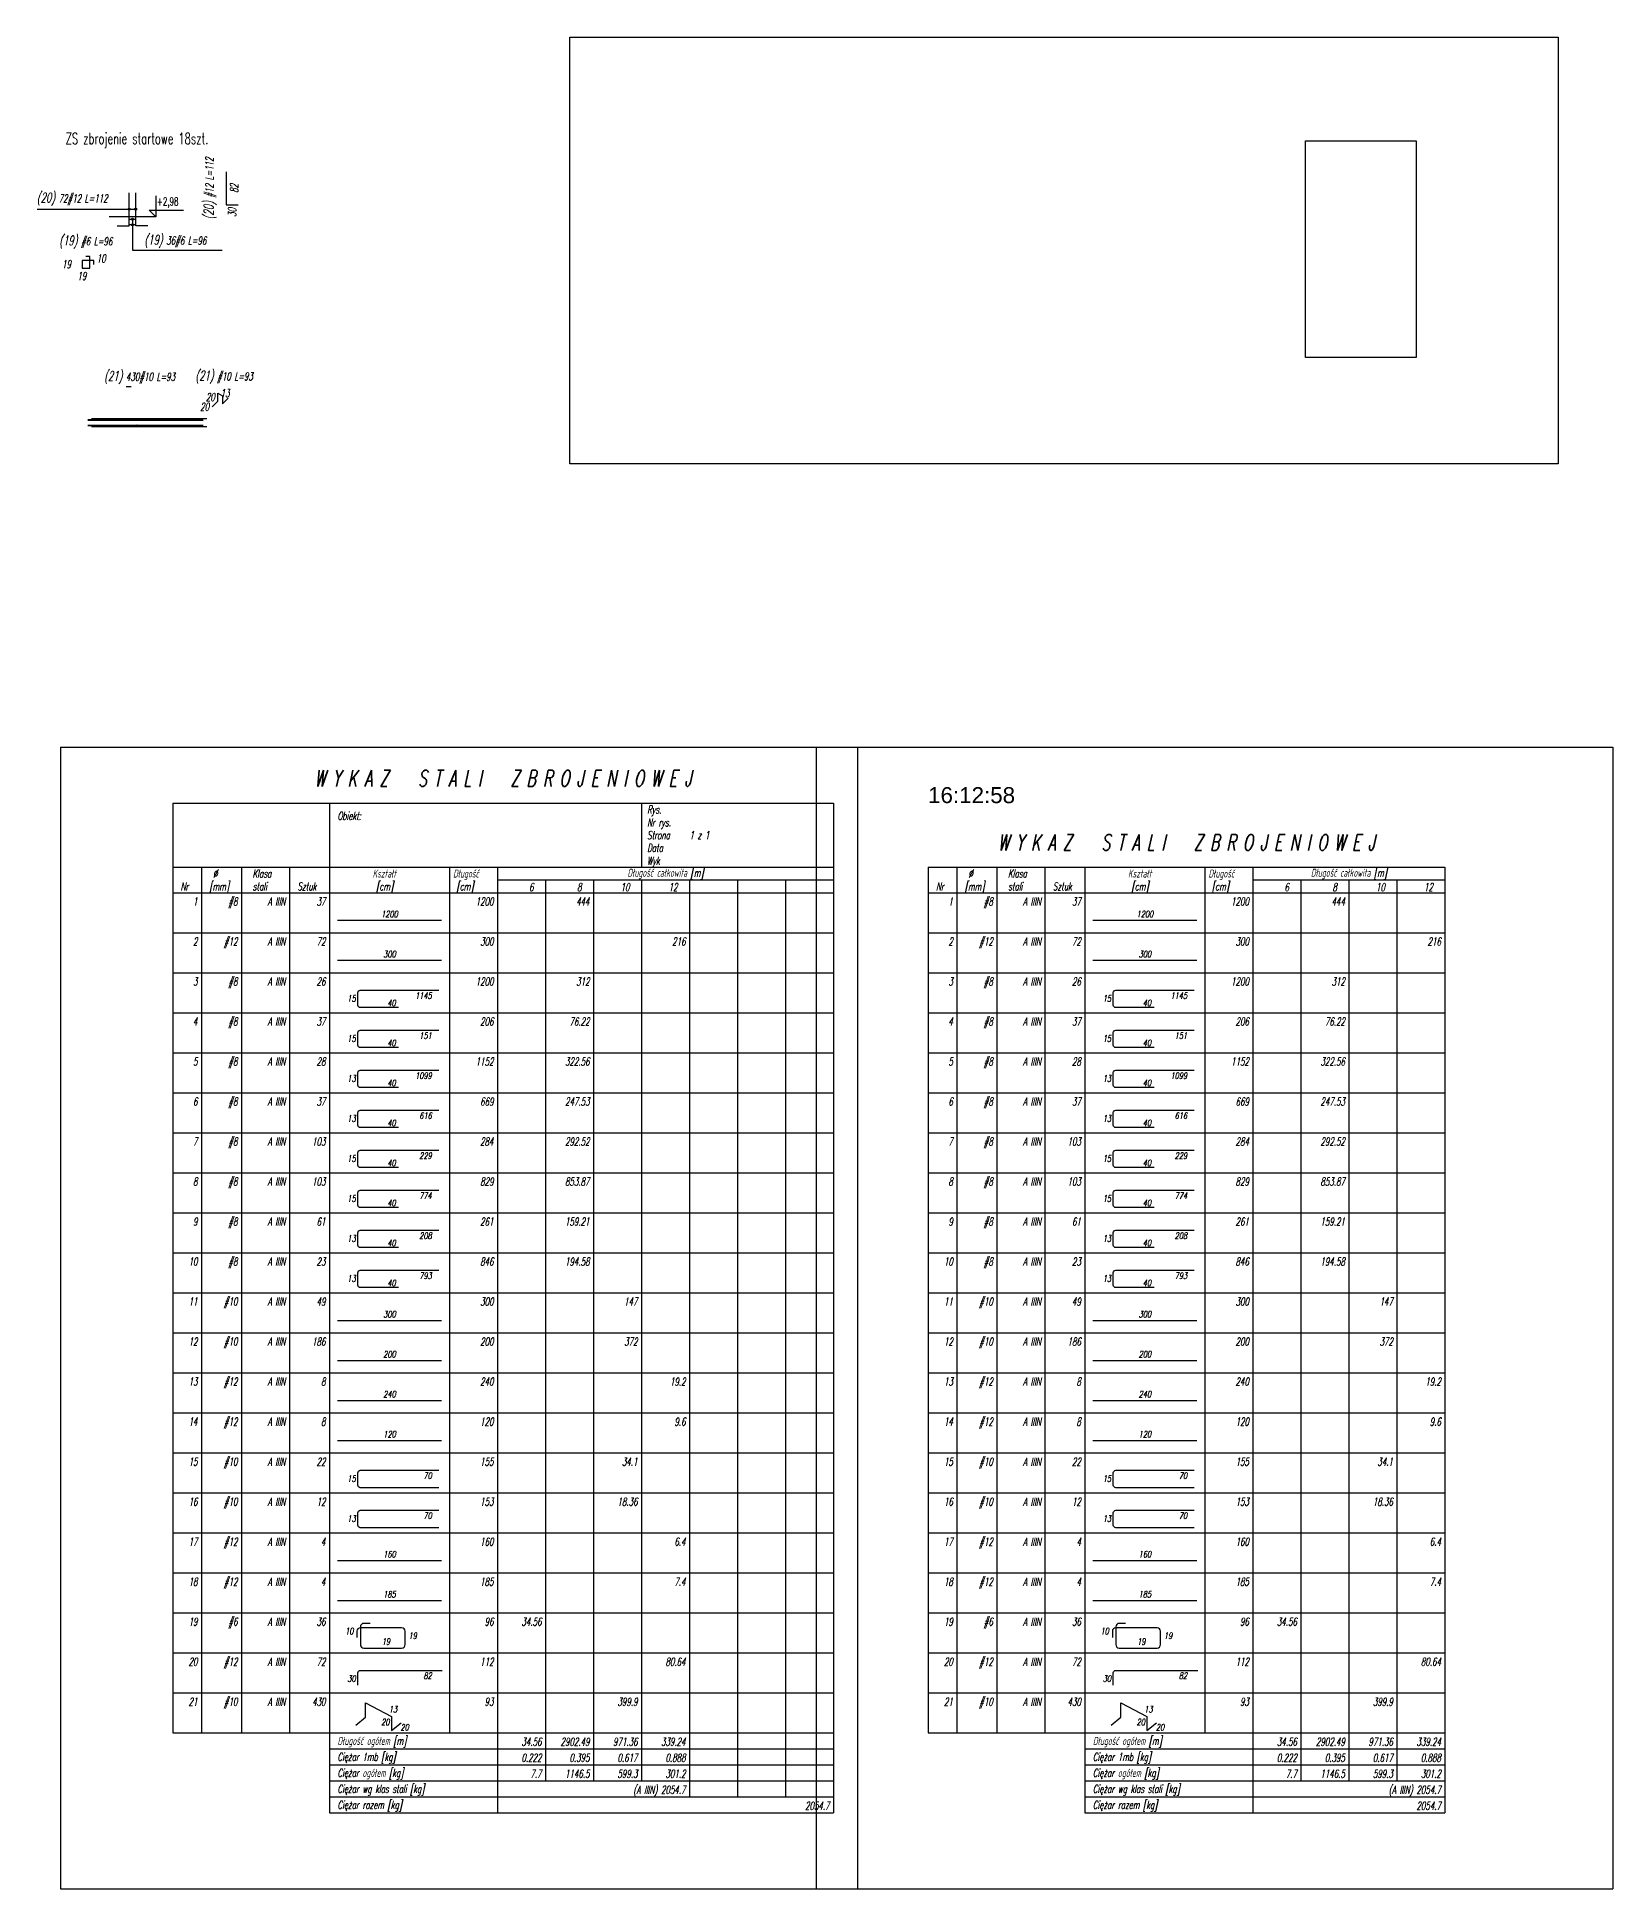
# Model space of a CAD drawing. Header units: millimetres. Extents: x 20746 to 38333, y -66592 to -55539.
# Drawn here: x 34393 to 38333, y -65175 to -60546 of the extents above; entities that cross this region are included whole.
import ezdxf
from ezdxf.enums import TextEntityAlignment as Align

# ---------------------------------------------------------------- set-up
doc = ezdxf.new("R2010")
doc.units = ezdxf.units.MM
doc.header["$LTSCALE"] = 5
doc.layers.add('__NIEDRUK__', color=54, linetype='Continuous', plot=False)
for name, color, linetype in [('K-HATCH', 8, 'Continuous'), ('K-LINIA', 254, 'Continuous'), ('K-PODKŁAD', 255, 'Continuous'), ('K-TEXT 2.8mm', 101, 'Continuous'), ('K-TEXT 2mm', 254, 'Continuous'), ('K-ZBROJ_12', 161, 'Continuous'), ('ZBROJA_NIEZLICZAC', 255, 'Continuous'), ('ZBROJA_PRET', 161, 'Continuous'), ('ZBROJA_RZUTPR', 141, 'Continuous'), ('ZBROJA_RZUTPR1', 255, 'Continuous'), ('ZBROJA_ZESTAWIENIE', 62, 'Continuous'), ('ZBROJA_ZESTAWIENIE1', 252, 'Continuous'), ('ZBROJA_ZESTAWIENIE2', 30, 'Continuous'), ('ZBROJA_ZESTAWIENIE3', 141, 'Continuous'), ('ZBROJA_ZESTAWIENIE4', 210, 'Continuous'), ('ZBROJA_ZLICZAC', 125, 'Continuous')]:
    doc.layers.add(name, color=color, linetype=linetype)
doc.styles.get("Standard").update_dxf_attribs({"font": 'arial.ttf'})
doc.styles.add('STYL_ZBROJA', font='romanszb.shx', dxfattribs={"width": 0.65, "oblique": 12})
doc.styles.add('text 2.8mm', font='romans.shx', dxfattribs={"width": 0.65})
doc.styles.add('text 2mm', font='romans.shx', dxfattribs={"width": 0.65})
picture_1 = doc.add_image_def('image4.png', size_in_pixel=(1221, 527))

# ---------------------------------------------------------------- blocks, each defined once
blk = doc.blocks.new('_zestawienie')
at = {"layer": 'ZBROJA_ZESTAWIENIE'}
for p, q in [((0, 0), (1652, 0)), ((392, 0), (392, -160)), ((1172, 0), (1172, -160)), ((1652, 0), (1652, -160)), ((0, -160), (1652, -160)), ((0, -160), (0, -192)), ((72, -160), (72, -192)), ((172, -160), (172, -192)), ((292, -160), (292, -192)), ((392, -160), (392, -192)), ((692, -160), (692, -192)), ((812, -160), (812, -192)), ((1652, -160), (1652, -224)), ((0, -192), (0, -224)), ((0, -224), (1652, -224)), ((0, -224), (0, -324)), ((72, -192), (72, -224)), ((72, -224), (72, -324)), ((172, -192), (172, -224)), ((172, -224), (172, -324)), ((292, -192), (292, -224)), ((292, -224), (292, -324)), ((392, -192), (392, -224)), ((392, -224), (392, -324)), ((692, -192), (692, -224)), ((692, -224), (692, -324)), ((812, -192), (812, -224)), ((812, -224), (812, -324)), ((932, -192), (932, -224)), ((932, -224), (932, -324)), ((1052, -192), (1052, -224)), ((1052, -224), (1052, -324)), ((1172, -192), (1172, -224)), ((1172, -224), (1172, -324)), ((1292, -192), (1292, -224)), ((1292, -224), (1292, -324)), ((1412, -192), (1412, -224)), ((1412, -224), (1412, -324)), ((1532, -192), (1532, -224)), ((1532, -224), (1532, -324)), ((1652, -192), (1652, -224)), ((1652, -224), (1652, -324)), ((0, -324), (0, -424)), ((72, -324), (72, -424)), ((172, -324), (172, -424)), ((292, -324), (292, -424)), ((392, -324), (392, -424)), ((692, -324), (692, -424)), ((812, -324), (812, -424)), ((932, -324), (932, -424)), ((1052, -324), (1052, -424)), ((1172, -324), (1172, -424)), ((1292, -324), (1292, -424)), ((1412, -324), (1412, -424)), ((1532, -324), (1532, -424)), ((1652, -324), (1652, -424)), ((0, -424), (0, -524)), ((72, -424), (72, -524)), ((172, -424), (172, -524)), ((292, -424), (292, -524)), ((392, -424), (392, -524)), ((692, -424), (692, -524)), ((812, -424), (812, -524)), ((932, -424), (932, -524)), ((1052, -424), (1052, -524)), ((1172, -424), (1172, -524)), ((1292, -424), (1292, -524)), ((1412, -424), (1412, -524)), ((1532, -424), (1532, -524)), ((1652, -424), (1652, -524)), ((0, -524), (0, -624)), ((72, -524), (72, -624)), ((172, -524), (172, -624)), ((292, -524), (292, -624)), ((392, -524), (392, -624)), ((692, -524), (692, -624)), ((812, -524), (812, -624)), ((932, -524), (932, -624)), ((1052, -524), (1052, -624)), ((1172, -524), (1172, -624)), ((1292, -524), (1292, -624)), ((1412, -524), (1412, -624)), ((1532, -524), (1532, -624)), ((1652, -524), (1652, -624)), ((0, -624), (0, -724)), ((72, -624), (72, -724)), ((172, -624), (172, -724)), ((292, -624), (292, -724)), ((392, -624), (392, -724)), ((692, -624), (692, -724)), ((812, -624), (812, -724)), ((932, -624), (932, -724)), ((1052, -624), (1052, -724)), ((1172, -624), (1172, -724)), ((1292, -624), (1292, -724)), ((1412, -624), (1412, -724)), ((1532, -624), (1532, -724)), ((1652, -624), (1652, -724)), ((0, -724), (0, -824)), ((72, -724), (72, -824)), ((172, -724), (172, -824)), ((292, -724), (292, -824)), ((392, -724), (392, -824)), ((692, -724), (692, -824)), ((812, -724), (812, -824)), ((932, -724), (932, -824)), ((1052, -724), (1052, -824)), ((1172, -724), (1172, -824)), ((1292, -724), (1292, -824)), ((1412, -724), (1412, -824)), ((1532, -724), (1532, -824)), ((1652, -724), (1652, -824)), ((0, -824), (0, -924)), ((72, -824), (72, -924)), ((172, -824), (172, -924)), ((292, -824), (292, -924)), ((392, -824), (392, -924)), ((692, -824), (692, -924)), ((812, -824), (812, -924)), ((932, -824), (932, -924)), ((1052, -824), (1052, -924)), ((1172, -824), (1172, -924)), ((1292, -824), (1292, -924)), ((1412, -824), (1412, -924)), ((1532, -824), (1532, -924)), ((1652, -824), (1652, -924)), ((0, -924), (0, -1024)), ((72, -924), (72, -1024)), ((172, -924), (172, -1024)), ((292, -924), (292, -1024)), ((392, -924), (392, -1024)), ((692, -924), (692, -1024)), ((812, -924), (812, -1024)), ((932, -924), (932, -1024)), ((1052, -924), (1052, -1024)), ((1172, -924), (1172, -1024)), ((1292, -924), (1292, -1024)), ((1412, -924), (1412, -1024)), ((1532, -924), (1532, -1024)), ((1652, -924), (1652, -1024)), ((0, -1024), (0, -1124)), ((72, -1024), (72, -1124)), ((172, -1024), (172, -1124)), ((292, -1024), (292, -1124)), ((392, -1024), (392, -1124)), ((692, -1024), (692, -1124)), ((812, -1024), (812, -1124)), ((932, -1024), (932, -1124)), ((1052, -1024), (1052, -1124)), ((1172, -1024), (1172, -1124)), ((1292, -1024), (1292, -1124)), ((1412, -1024), (1412, -1124)), ((1532, -1024), (1532, -1124)), ((1652, -1024), (1652, -1124)), ((0, -1124), (0, -1224)), ((72, -1124), (72, -1224)), ((172, -1124), (172, -1224)), ((292, -1124), (292, -1224)), ((392, -1124), (392, -1224)), ((692, -1124), (692, -1224)), ((812, -1124), (812, -1224)), ((932, -1124), (932, -1224)), ((1052, -1124), (1052, -1224)), ((1172, -1124), (1172, -1224)), ((1292, -1124), (1292, -1224)), ((1412, -1124), (1412, -1224)), ((1532, -1124), (1532, -1224)), ((1652, -1124), (1652, -1224)), ((0, -1224), (0, -1324)), ((72, -1224), (72, -1324)), ((172, -1224), (172, -1324)), ((292, -1224), (292, -1324)), ((392, -1224), (392, -1324)), ((692, -1224), (692, -1324)), ((812, -1224), (812, -1324)), ((932, -1224), (932, -1324)), ((1052, -1224), (1052, -1324)), ((1172, -1224), (1172, -1324)), ((1292, -1224), (1292, -1324)), ((1412, -1224), (1412, -1324)), ((1532, -1224), (1532, -1324)), ((1652, -1224), (1652, -1324)), ((0, -1324), (0, -1424)), ((72, -1324), (72, -1424)), ((172, -1324), (172, -1424)), ((292, -1324), (292, -1424)), ((392, -1324), (392, -1424)), ((692, -1324), (692, -1424)), ((812, -1324), (812, -1424)), ((932, -1324), (932, -1424)), ((1052, -1324), (1052, -1424)), ((1172, -1324), (1172, -1424)), ((1292, -1324), (1292, -1424)), ((1412, -1324), (1412, -1424)), ((1532, -1324), (1532, -1424)), ((1652, -1324), (1652, -1424)), ((0, -1424), (0, -1524)), ((72, -1424), (72, -1524)), ((172, -1424), (172, -1524)), ((292, -1424), (292, -1524)), ((392, -1424), (392, -1524)), ((692, -1424), (692, -1524)), ((812, -1424), (812, -1524)), ((932, -1424), (932, -1524)), ((1052, -1424), (1052, -1524)), ((1172, -1424), (1172, -1524)), ((1292, -1424), (1292, -1524)), ((1412, -1424), (1412, -1524)), ((1532, -1424), (1532, -1524)), ((1652, -1424), (1652, -1524)), ((0, -1524), (0, -1624)), ((72, -1524), (72, -1624)), ((172, -1524), (172, -1624)), ((292, -1524), (292, -1624)), ((392, -1524), (392, -1624)), ((692, -1524), (692, -1624)), ((812, -1524), (812, -1624)), ((932, -1524), (932, -1624)), ((1052, -1524), (1052, -1624)), ((1172, -1524), (1172, -1624)), ((1292, -1524), (1292, -1624)), ((1412, -1524), (1412, -1624)), ((1532, -1524), (1532, -1624)), ((1652, -1524), (1652, -1624)), ((0, -1624), (0, -1724)), ((72, -1624), (72, -1724)), ((172, -1624), (172, -1724)), ((292, -1624), (292, -1724)), ((392, -1624), (392, -1724)), ((692, -1624), (692, -1724)), ((812, -1624), (812, -1724)), ((932, -1624), (932, -1724)), ((1052, -1624), (1052, -1724)), ((1172, -1624), (1172, -1724)), ((1292, -1624), (1292, -1724)), ((1412, -1624), (1412, -1724)), ((1532, -1624), (1532, -1724)), ((1652, -1624), (1652, -1724)), ((0, -1724), (0, -1824)), ((72, -1724), (72, -1824)), ((172, -1724), (172, -1824)), ((292, -1724), (292, -1824)), ((392, -1724), (392, -1824)), ((692, -1724), (692, -1824)), ((812, -1724), (812, -1824)), ((932, -1724), (932, -1824)), ((1052, -1724), (1052, -1824)), ((1172, -1724), (1172, -1824)), ((1292, -1724), (1292, -1824)), ((1412, -1724), (1412, -1824)), ((1532, -1724), (1532, -1824)), ((1652, -1724), (1652, -1824)), ((0, -1824), (0, -1924)), ((72, -1824), (72, -1924)), ((172, -1824), (172, -1924)), ((292, -1824), (292, -1924)), ((392, -1824), (392, -1924)), ((692, -1824), (692, -1924)), ((812, -1824), (812, -1924)), ((932, -1824), (932, -1924)), ((1052, -1824), (1052, -1924)), ((1172, -1824), (1172, -1924)), ((1292, -1824), (1292, -1924)), ((1412, -1824), (1412, -1924)), ((1532, -1824), (1532, -1924)), ((1652, -1824), (1652, -1924)), ((0, -1924), (0, -2024)), ((72, -1924), (72, -2024)), ((172, -1924), (172, -2024)), ((292, -1924), (292, -2024)), ((392, -1924), (392, -2024)), ((692, -1924), (692, -2024)), ((812, -1924), (812, -2024)), ((932, -1924), (932, -2024)), ((1052, -1924), (1052, -2024)), ((1172, -1924), (1172, -2024)), ((1292, -1924), (1292, -2024)), ((1412, -1924), (1412, -2024)), ((1532, -1924), (1532, -2024)), ((1652, -1924), (1652, -2024)), ((0, -2024), (0, -2124)), ((72, -2024), (72, -2124)), ((172, -2024), (172, -2124)), ((292, -2024), (292, -2124)), ((392, -2024), (392, -2124)), ((692, -2024), (692, -2124)), ((812, -2024), (812, -2124)), ((932, -2024), (932, -2124)), ((1052, -2024), (1052, -2124)), ((1172, -2024), (1172, -2124)), ((1292, -2024), (1292, -2124)), ((1412, -2024), (1412, -2124)), ((1532, -2024), (1532, -2124)), ((1652, -2024), (1652, -2124)), ((0, -2124), (0, -2224)), ((72, -2124), (72, -2224)), ((172, -2124), (172, -2224)), ((292, -2124), (292, -2224)), ((392, -2124), (392, -2224)), ((692, -2124), (692, -2224)), ((812, -2124), (812, -2224)), ((932, -2124), (932, -2224)), ((1052, -2124), (1052, -2224)), ((1172, -2124), (1172, -2224)), ((1292, -2124), (1292, -2224)), ((1412, -2124), (1412, -2224)), ((1532, -2124), (1532, -2224)), ((1652, -2124), (1652, -2224)), ((0, -2224), (0, -2324)), ((72, -2224), (72, -2324)), ((172, -2224), (172, -2324)), ((292, -2224), (292, -2324)), ((392, -2224), (392, -2324)), ((692, -2224), (692, -2324)), ((812, -2224), (812, -2324)), ((932, -2224), (932, -2324)), ((1052, -2224), (1052, -2324)), ((1172, -2224), (1172, -2324)), ((1292, -2224), (1292, -2324)), ((1412, -2224), (1412, -2324)), ((1532, -2224), (1532, -2324)), ((1652, -2224), (1652, -2324)), ((0, -2324), (1652, -2324)), ((392, -2324), (392, -2524)), ((812, -2324), (812, -2524)), ((932, -2324), (932, -2444)), ((1052, -2324), (1052, -2444)), ((1172, -2324), (1172, -2444)), ((1292, -2324), (1292, -2444)), ((1412, -2324), (1412, -2484)), ((1532, -2324), (1532, -2484)), ((1652, -2324), (1652, -2484)), ((1652, -2324), (1652, -2484)), ((1292, -2444), (1292, -2484)), ((1652, -2484), (1652, -2524)), ((392, -2524), (1652, -2524))]:
    blk.add_line(p, q, dxfattribs=at)
at = {"layer": 'ZBROJA_ZESTAWIENIE1'}
for p, q in [((-280, 140), (1712, 140)), ((-280, 140), (-280, -2714)), ((1712, 140), (1712, -2714)), ((812, -192), (1652, -192)), ((0, -324), (1652, -324)), ((0, -424), (1652, -424)), ((0, -524), (1652, -524)), ((0, -624), (1652, -624)), ((0, -724), (1652, -724)), ((0, -824), (1652, -824)), ((0, -924), (1652, -924)), ((0, -1024), (1652, -1024)), ((0, -1124), (1652, -1124)), ((0, -1224), (1652, -1224)), ((0, -1324), (1652, -1324)), ((0, -1424), (1652, -1424)), ((0, -1524), (1652, -1524)), ((0, -1624), (1652, -1624)), ((0, -1724), (1652, -1724)), ((0, -1824), (1652, -1824)), ((0, -1924), (1652, -1924)), ((0, -2024), (1652, -2024)), ((0, -2124), (1652, -2124)), ((0, -2224), (1652, -2224)), ((392, -2364), (1652, -2364)), ((392, -2404), (1652, -2404)), ((392, -2444), (1652, -2444)), ((392, -2484), (1652, -2484)), ((-280, -2714), (1712, -2714))]:
    blk.add_line(p, q, dxfattribs=at)
at = {"layer": 'ZBROJA_ZESTAWIENIE2'}
blk.add_line((0, 0), (0, -160), dxfattribs=at)
at = {"layer": 'ZBROJA_ZESTAWIENIE3'}
for points in [[(412, -292.8), (672, -292.8)], [(412, -392.8), (672, -392.8)], [(412, -1292.8), (672, -1292.8)], [(412, -1392.8), (672, -1392.8)], [(412, -1492.8), (672, -1492.8)], [(412, -1592.8), (672, -1592.8)], [(412, -1892.8), (672, -1892.8)], [(412, -1992.8), (672, -1992.8)], [(458, -2304.2), (482.2, -2284.2), (482.2, -2249), (547.2, -2283), (547.2, -2318.2), (571.2, -2298.6)]]:
    blk.add_lwpolyline(points, dxfattribs=at)
for points in [[(564.8, -511), (469, -511, -0.414214), (463, -505), (463, -473.6, -0.414214), (469, -467.6), (665.4, -467.6)], [(564.8, -611), (469, -611, -0.414214), (463, -605), (463, -573.6, -0.414214), (469, -567.6), (665.4, -567.6)], [(564.8, -711), (469, -711, -0.414214), (463, -705), (463, -673.6, -0.414214), (469, -667.6), (665.4, -667.6)], [(564.8, -811), (469, -811, -0.414214), (463, -805), (463, -773.6, -0.414214), (469, -767.6), (665.4, -767.6)], [(564.8, -911), (469, -911, -0.414214), (463, -905), (463, -873.6, -0.414214), (469, -867.6), (665.4, -867.6)], [(564.8, -1011), (469, -1011, -0.414214), (463, -1005), (463, -973.6, -0.414214), (469, -967.6), (665.4, -967.6)], [(564.8, -1111), (469, -1111, -0.414214), (463, -1105), (463, -1073.6, -0.414214), (469, -1067.6), (665.4, -1067.6)], [(564.8, -1211), (469, -1211, -0.414214), (463, -1205), (463, -1173.6, -0.414214), (469, -1167.6), (665.4, -1167.6)], [(665.4, -1711), (469, -1711, -0.414214), (463, -1705), (463, -1673.6, -0.414214), (469, -1667.6), (665.4, -1667.6)], [(665.4, -1811), (469, -1811, -0.414214), (463, -1805), (463, -1773.6, -0.414214), (469, -1767.6), (665.4, -1767.6)], [(493.4, -2050.2), (478, -2050.2, 0.414214), (469.2, -2059), (469.2, -2103, 0.414214), (478, -2111.8), (572.4, -2111.8, 0.414214), (581.2, -2103), (581.2, -2070, 0.414214), (572.4, -2061.2), (469.4, -2061.2, 0.414214), (460.6, -2070), (460.6, -2085.2)], [(463, -2205), (463, -2173.6, -0.414214), (469, -2167.6), (674, -2167.6)]]:
    blk.add_lwpolyline(points, format="xyb", dxfattribs=at)
at = {"layer": 'ZBROJA_ZESTAWIENIE2', "style": 'STYL_ZBROJA', "oblique": 12, "width": 0.65}
for s, p in [('Obiekt:', (412, -48)), ('Rys. ', (1186, -32)), ('Nr rys. ', (1186, -64)), ('Strona ', (1186, -96)), ('1 z 1', (1292, -96)), ('Data ', (1186, -128)), ('Wyk ', (1186, -160)), (' %%c', (92, -192)), ('Klasa', (200, -192)), ('Kształt', (500, -192)), (' Długość', (692, -192)), ('Nr', (20, -224)), ('[mm]', (92, -224)), ('stali', (200, -224)), ('Sztuk', (312, -224)), (' [cm]', (500, -224)), ('  [cm]', (692, -224)), ('Długość ogółem [m]', (412, -2360)), ('Ciężar 1mb [kg]', (412, -2400)), ('Ciężar ogółem [kg]', (412, -2440)), ('Ciężar wg klas stali [kg]', (412, -2480)), ('Ciężar razem [kg]', (412, -2520))]:
    blk.add_text(s, height=20, dxfattribs=at).set_placement(p, align=Align.BOTTOM_LEFT)
for s, height, p in [('Długość całkowita [m]', 20, (1232, -184)), ('19', 16, (533, -2103.6))]:
    blk.add_text(s, height=height, dxfattribs=at).set_placement(p, align=Align.CENTER)
for s, p in [('6', (902, -220)), ('8', (1022, -220)), ('10', (1142, -220)), ('12', (1262, -220)), ('1', (62, -256)), ('#8', (162, -256)), ('A IIIN', (282, -256)), ('37', (382, -256)), ('1200', (802, -256)), ('444', (1042, -256)), ('2', (62, -356)), ('#12', (162, -356)), ('A IIIN', (282, -356)), ('72', (382, -356)), ('300', (802, -356)), ('216', (1282, -356)), ('3', (62, -456)), ('#8', (162, -456)), ('A IIIN', (282, -456)), ('26', (382, -456)), ('1200', (802, -456)), ('312', (1042, -456)), ('4', (62, -556)), ('#8', (162, -556)), ('A IIIN', (282, -556)), ('37', (382, -556)), ('206', (802, -556)), ('76.22', (1042, -556)), ('5', (62, -656)), ('#8', (162, -656)), ('A IIIN', (282, -656)), ('28', (382, -656)), ('1152', (802, -656)), ('322.56', (1042, -656)), ('6', (62, -756)), ('#8', (162, -756)), ('A IIIN', (282, -756)), ('37', (382, -756)), ('669', (802, -756)), ('247.53', (1042, -756)), ('#8', (162, -856)), ('7', (62, -856)), ('A IIIN', (282, -856)), ('103', (382, -856)), ('284', (802, -856)), ('292.52', (1042, -856)), ('8', (62, -956)), ('#8', (162, -956)), ('A IIIN', (282, -956)), ('103', (382, -956)), ('829', (802, -956)), ('853.87', (1042, -956)), ('9', (62, -1056)), ('#8', (162, -1056)), ('A IIIN', (282, -1056)), ('61', (382, -1056)), ('261', (802, -1056)), ('159.21', (1042, -1056)), ('10', (62, -1156)), ('#8', (162, -1156)), ('A IIIN', (282, -1156)), ('23', (382, -1156)), ('846', (802, -1156)), ('194.58', (1042, -1156)), ('11', (62, -1256)), ('#10', (162, -1256)), ('A IIIN', (282, -1256)), ('49', (382, -1256)), ('300', (802, -1256)), ('147', (1162, -1256)), ('12', (62, -1356)), ('#10', (162, -1356)), ('A IIIN', (282, -1356)), ('186', (382, -1356)), ('200', (802, -1356)), ('372', (1162, -1356)), ('#12', (162, -1456)), ('13', (62, -1456)), ('A IIIN', (282, -1456)), ('8', (382, -1456)), ('240', (802, -1456)), ('19.2', (1282, -1456)), ('14', (62, -1556)), ('#12', (162, -1556)), ('A IIIN', (282, -1556)), ('8', (382, -1556)), ('120', (802, -1556)), ('9.6', (1282, -1556)), ('15', (62, -1656)), ('#10', (162, -1656)), ('A IIIN', (282, -1656)), ('22', (382, -1656)), ('155', (802, -1656)), ('34.1', (1162, -1656)), ('16', (62, -1756)), ('#10', (162, -1756)), ('A IIIN', (282, -1756)), ('12', (382, -1756)), ('153', (802, -1756)), ('18.36', (1162, -1756)), ('17', (62, -1856)), ('#12', (162, -1856)), ('A IIIN', (282, -1856)), ('4', (382, -1856)), ('160', (802, -1856)), ('6.4', (1282, -1856)), ('18', (62, -1956)), ('#12', (162, -1956)), ('A IIIN', (282, -1956)), ('4', (382, -1956)), ('185', (802, -1956)), ('7.4', (1282, -1956)), ('19', (62, -2056)), ('#6', (162, -2056)), ('A IIIN', (282, -2056)), ('36', (382, -2056)), ('96', (802, -2056)), ('34.56', (922, -2056)), ('20', (62, -2156)), ('#12', (162, -2156)), ('A IIIN', (282, -2156)), ('72', (382, -2156)), ('112', (802, -2156)), ('80.64', (1282, -2156)), ('21', (62, -2256)), ('#10', (162, -2256)), ('A IIIN', (282, -2256)), ('430', (382, -2256)), ('93', (802, -2256)), ('399.9', (1162, -2256)), ('34.56', (922, -2356)), ('2902.49', (1042, -2356)), ('971.36', (1162, -2356)), ('339.24', (1282, -2356)), ('0.222', (922, -2396)), ('0.395', (1042, -2396)), ('0.617', (1162, -2396)), ('0.888', (1282, -2396)), ('7.7', (922, -2436)), ('1146.5', (1042, -2436)), ('599.3', (1162, -2436)), ('(A IIIN) 2054.7', (1282, -2476)), ('301.2', (1282, -2436)), ('2054.7', (1642, -2516))]:
    blk.add_text(s, height=20, dxfattribs=at).set_placement(p, align=Align.RIGHT)
for s, p in [('1200', (542, -290.2)), ('300', (542, -390.2)), ('300', (542, -1290.2)), ('200', (542, -1390.2)), ('240', (542, -1490.2)), ('120', (542, -1590.2)), ('160', (542, -1890.2)), ('185', (542, -1990.2))]:
    blk.add_text(s, height=16, dxfattribs=at).set_placement(p, align=Align.BOTTOM_CENTER)
for s, p in [('15', (457.4, -488.2)), ('15', (457.4, -588.2)), ('13', (457.4, -688.2)), ('13', (457.4, -788.2)), ('15', (457.4, -888.2)), ('15', (457.4, -988.2)), ('13', (457.4, -1088.2)), ('13', (457.4, -1188.2)), ('15', (457.4, -1688.2)), ('13', (457.4, -1788.2)), ('30', (457.4, -2188.2)), ('20', (542, -2297))]:
    blk.add_text(s, height=16, dxfattribs=at).set_placement(p, align=Align.MIDDLE_RIGHT)
for s, p in [('40', (557.4, -512.2)), ('1145', (647.6, -494)), ('40', (557.4, -612.2)), ('151', (647.6, -594)), ('40', (557.4, -712.2)), ('1099', (647.6, -694)), ('616', (647.6, -794)), ('40', (557.4, -812.2)), ('229', (647.6, -894)), ('40', (557.4, -912.2)), ('40', (557.4, -1012.2)), ('774', (647.6, -994)), ('40', (557.4, -1112.2)), ('208', (647.6, -1094)), ('40', (557.4, -1212.2)), ('793', (647.6, -1194)), ('70', (647.6, -1694)), ('70', (647.6, -1794)), ('10', (451.8, -2082.4)), ('82', (647.6, -2194))]:
    blk.add_text(s, height=16, dxfattribs=at).set_placement(p, align=Align.BOTTOM_RIGHT)
for s, p in [('19', (589.6, -2081)), ('13', (540.4, -2264.8)), ('20', (569.4, -2310))]:
    blk.add_text(s, height=16, dxfattribs=at).set_placement(p, align=Align.MIDDLE_LEFT)
at = {"layer": 'ZBROJA_ZESTAWIENIE4', "style": 'STYL_ZBROJA', "oblique": 12, "width": 0.65}
blk.add_text('W Y K A Z   S T A L I   Z B R O J E N I O W E J', height=40, dxfattribs=at).set_placement((826, 42), align=Align.CENTER)
blk = doc.blocks.new('_zestawiejnieM')
at = {"layer": 'ZBROJA_ZESTAWIENIE'}
for p, q in [((0, -160), (1292, -160)), ((0, -160), (0, -192)), ((72, -160), (72, -192)), ((172, -160), (172, -192)), ((292, -160), (292, -192)), ((392, -160), (392, -192)), ((692, -160), (692, -192)), ((812, -160), (812, -192)), ((1292, -160), (1292, -224)), ((0, -192), (0, -224)), ((0, -224), (1292, -224)), ((0, -224), (0, -324)), ((72, -192), (72, -224)), ((72, -224), (72, -324)), ((172, -192), (172, -224)), ((172, -224), (172, -324)), ((292, -192), (292, -224)), ((292, -224), (292, -324)), ((392, -192), (392, -224)), ((392, -224), (392, -324)), ((692, -192), (692, -224)), ((692, -224), (692, -324)), ((812, -192), (812, -224)), ((812, -224), (812, -324)), ((932, -192), (932, -224)), ((932, -224), (932, -324)), ((1052, -192), (1052, -224)), ((1052, -224), (1052, -324)), ((1172, -192), (1172, -224)), ((1172, -224), (1172, -324)), ((1292, -192), (1292, -224)), ((1292, -192), (1292, -224)), ((1292, -224), (1292, -324)), ((1292, -224), (1292, -324)), ((0, -324), (0, -424)), ((72, -324), (72, -424)), ((172, -324), (172, -424)), ((292, -324), (292, -424)), ((392, -324), (392, -424)), ((692, -324), (692, -424)), ((812, -324), (812, -424)), ((932, -324), (932, -424)), ((1052, -324), (1052, -424)), ((1172, -324), (1172, -424)), ((1292, -324), (1292, -424)), ((1292, -324), (1292, -424)), ((0, -424), (0, -524)), ((72, -424), (72, -524)), ((172, -424), (172, -524)), ((292, -424), (292, -524)), ((392, -424), (392, -524)), ((692, -424), (692, -524)), ((812, -424), (812, -524)), ((932, -424), (932, -524)), ((1052, -424), (1052, -524)), ((1172, -424), (1172, -524)), ((1292, -424), (1292, -524)), ((1292, -424), (1292, -524)), ((0, -524), (0, -624)), ((72, -524), (72, -624)), ((172, -524), (172, -624)), ((292, -524), (292, -624)), ((392, -524), (392, -624)), ((692, -524), (692, -624)), ((812, -524), (812, -624)), ((932, -524), (932, -624)), ((1052, -524), (1052, -624)), ((1172, -524), (1172, -624)), ((1292, -524), (1292, -624)), ((1292, -524), (1292, -624)), ((0, -624), (0, -724)), ((72, -624), (72, -724)), ((172, -624), (172, -724)), ((292, -624), (292, -724)), ((392, -624), (392, -724)), ((692, -624), (692, -724)), ((812, -624), (812, -724)), ((932, -624), (932, -724)), ((1052, -624), (1052, -724)), ((1172, -624), (1172, -724)), ((1292, -624), (1292, -724)), ((1292, -624), (1292, -724)), ((0, -724), (0, -824)), ((72, -724), (72, -824)), ((172, -724), (172, -824)), ((292, -724), (292, -824)), ((392, -724), (392, -824)), ((692, -724), (692, -824)), ((812, -724), (812, -824)), ((932, -724), (932, -824)), ((1052, -724), (1052, -824)), ((1172, -724), (1172, -824)), ((1292, -724), (1292, -824)), ((1292, -724), (1292, -824)), ((0, -824), (0, -924)), ((72, -824), (72, -924)), ((172, -824), (172, -924)), ((292, -824), (292, -924)), ((392, -824), (392, -924)), ((692, -824), (692, -924)), ((812, -824), (812, -924)), ((932, -824), (932, -924)), ((1052, -824), (1052, -924)), ((1172, -824), (1172, -924)), ((1292, -824), (1292, -924)), ((1292, -824), (1292, -924)), ((0, -924), (0, -1024)), ((72, -924), (72, -1024)), ((172, -924), (172, -1024)), ((292, -924), (292, -1024)), ((392, -924), (392, -1024)), ((692, -924), (692, -1024)), ((812, -924), (812, -1024)), ((932, -924), (932, -1024)), ((1052, -924), (1052, -1024)), ((1172, -924), (1172, -1024)), ((1292, -924), (1292, -1024)), ((1292, -924), (1292, -1024)), ((0, -1024), (0, -1124)), ((72, -1024), (72, -1124)), ((172, -1024), (172, -1124)), ((292, -1024), (292, -1124)), ((392, -1024), (392, -1124)), ((692, -1024), (692, -1124)), ((812, -1024), (812, -1124)), ((932, -1024), (932, -1124)), ((1052, -1024), (1052, -1124)), ((1172, -1024), (1172, -1124)), ((1292, -1024), (1292, -1124)), ((1292, -1024), (1292, -1124)), ((0, -1124), (0, -1224)), ((72, -1124), (72, -1224)), ((172, -1124), (172, -1224)), ((292, -1124), (292, -1224)), ((392, -1124), (392, -1224)), ((692, -1124), (692, -1224)), ((812, -1124), (812, -1224)), ((932, -1124), (932, -1224)), ((1052, -1124), (1052, -1224)), ((1172, -1124), (1172, -1224)), ((1292, -1124), (1292, -1224)), ((1292, -1124), (1292, -1224)), ((0, -1224), (0, -1324)), ((72, -1224), (72, -1324)), ((172, -1224), (172, -1324)), ((292, -1224), (292, -1324)), ((392, -1224), (392, -1324)), ((692, -1224), (692, -1324)), ((812, -1224), (812, -1324)), ((932, -1224), (932, -1324)), ((1052, -1224), (1052, -1324)), ((1172, -1224), (1172, -1324)), ((1292, -1224), (1292, -1324)), ((1292, -1224), (1292, -1324)), ((0, -1324), (0, -1424)), ((72, -1324), (72, -1424)), ((172, -1324), (172, -1424)), ((292, -1324), (292, -1424)), ((392, -1324), (392, -1424)), ((692, -1324), (692, -1424)), ((812, -1324), (812, -1424)), ((932, -1324), (932, -1424)), ((1052, -1324), (1052, -1424)), ((1172, -1324), (1172, -1424)), ((1292, -1324), (1292, -1424)), ((1292, -1324), (1292, -1424)), ((0, -1424), (0, -1524)), ((72, -1424), (72, -1524)), ((172, -1424), (172, -1524)), ((292, -1424), (292, -1524)), ((392, -1424), (392, -1524)), ((692, -1424), (692, -1524)), ((812, -1424), (812, -1524)), ((932, -1424), (932, -1524)), ((1052, -1424), (1052, -1524)), ((1172, -1424), (1172, -1524)), ((1292, -1424), (1292, -1524)), ((1292, -1424), (1292, -1524)), ((0, -1524), (0, -1624)), ((72, -1524), (72, -1624)), ((172, -1524), (172, -1624)), ((292, -1524), (292, -1624)), ((392, -1524), (392, -1624)), ((692, -1524), (692, -1624)), ((812, -1524), (812, -1624)), ((932, -1524), (932, -1624)), ((1052, -1524), (1052, -1624)), ((1172, -1524), (1172, -1624)), ((1292, -1524), (1292, -1624)), ((1292, -1524), (1292, -1624)), ((0, -1624), (0, -1724)), ((72, -1624), (72, -1724)), ((172, -1624), (172, -1724)), ((292, -1624), (292, -1724)), ((392, -1624), (392, -1724)), ((692, -1624), (692, -1724)), ((812, -1624), (812, -1724)), ((932, -1624), (932, -1724)), ((1052, -1624), (1052, -1724)), ((1172, -1624), (1172, -1724)), ((1292, -1624), (1292, -1724)), ((1292, -1624), (1292, -1724)), ((0, -1724), (0, -1824)), ((72, -1724), (72, -1824)), ((172, -1724), (172, -1824)), ((292, -1724), (292, -1824)), ((392, -1724), (392, -1824)), ((692, -1724), (692, -1824)), ((812, -1724), (812, -1824)), ((932, -1724), (932, -1824)), ((1052, -1724), (1052, -1824)), ((1172, -1724), (1172, -1824)), ((1292, -1724), (1292, -1824)), ((1292, -1724), (1292, -1824)), ((0, -1824), (0, -1924)), ((72, -1824), (72, -1924)), ((172, -1824), (172, -1924)), ((292, -1824), (292, -1924)), ((392, -1824), (392, -1924)), ((692, -1824), (692, -1924)), ((812, -1824), (812, -1924)), ((932, -1824), (932, -1924)), ((1052, -1824), (1052, -1924)), ((1172, -1824), (1172, -1924)), ((1292, -1824), (1292, -1924)), ((1292, -1824), (1292, -1924)), ((0, -1924), (0, -2024)), ((72, -1924), (72, -2024)), ((172, -1924), (172, -2024)), ((292, -1924), (292, -2024)), ((392, -1924), (392, -2024)), ((692, -1924), (692, -2024)), ((812, -1924), (812, -2024)), ((932, -1924), (932, -2024)), ((1052, -1924), (1052, -2024)), ((1172, -1924), (1172, -2024)), ((1292, -1924), (1292, -2024)), ((1292, -1924), (1292, -2024)), ((0, -2024), (0, -2124)), ((72, -2024), (72, -2124)), ((172, -2024), (172, -2124)), ((292, -2024), (292, -2124)), ((392, -2024), (392, -2124)), ((692, -2024), (692, -2124)), ((812, -2024), (812, -2124)), ((932, -2024), (932, -2124)), ((1052, -2024), (1052, -2124)), ((1172, -2024), (1172, -2124)), ((1292, -2024), (1292, -2124)), ((1292, -2024), (1292, -2124)), ((0, -2124), (0, -2224)), ((72, -2124), (72, -2224)), ((172, -2124), (172, -2224)), ((292, -2124), (292, -2224)), ((392, -2124), (392, -2224)), ((692, -2124), (692, -2224)), ((812, -2124), (812, -2224)), ((932, -2124), (932, -2224)), ((1052, -2124), (1052, -2224)), ((1172, -2124), (1172, -2224)), ((1292, -2124), (1292, -2224)), ((1292, -2124), (1292, -2224)), ((0, -2224), (0, -2324)), ((72, -2224), (72, -2324)), ((172, -2224), (172, -2324)), ((292, -2224), (292, -2324)), ((392, -2224), (392, -2324)), ((692, -2224), (692, -2324)), ((812, -2224), (812, -2324)), ((932, -2224), (932, -2324)), ((1052, -2224), (1052, -2324)), ((1172, -2224), (1172, -2324)), ((1292, -2224), (1292, -2324)), ((1292, -2224), (1292, -2324)), ((0, -2324), (1292, -2324)), ((392, -2324), (392, -2524)), ((812, -2324), (812, -2524)), ((932, -2324), (932, -2444)), ((1052, -2324), (1052, -2444)), ((1172, -2324), (1172, -2444)), ((1292, -2324), (1292, -2484)), ((1292, -2324), (1292, -2444)), ((1292, -2324), (1292, -2484)), ((1292, -2444), (1292, -2484)), ((1292, -2484), (1292, -2524)), ((392, -2524), (1292, -2524))]:
    blk.add_line(p, q, dxfattribs=at)
at = {"layer": 'ZBROJA_ZESTAWIENIE1'}
for p, q in [((812, -192), (1292, -192)), ((0, -324), (1292, -324)), ((0, -424), (1292, -424)), ((0, -524), (1292, -524)), ((0, -624), (1292, -624)), ((0, -724), (1292, -724)), ((0, -824), (1292, -824)), ((0, -924), (1292, -924)), ((0, -1024), (1292, -1024)), ((0, -1124), (1292, -1124)), ((0, -1224), (1292, -1224)), ((0, -1324), (1292, -1324)), ((0, -1424), (1292, -1424)), ((0, -1524), (1292, -1524)), ((0, -1624), (1292, -1624)), ((0, -1724), (1292, -1724)), ((0, -1824), (1292, -1824)), ((0, -1924), (1292, -1924)), ((0, -2024), (1292, -2024)), ((0, -2124), (1292, -2124)), ((0, -2224), (1292, -2224)), ((392, -2364), (1292, -2364)), ((392, -2404), (1292, -2404)), ((392, -2444), (1292, -2444)), ((392, -2484), (1292, -2484))]:
    blk.add_line(p, q, dxfattribs=at)
at = {"layer": 'ZBROJA_ZESTAWIENIE3'}
for points in [[(412, -292.8), (672, -292.8)], [(412, -392.8), (672, -392.8)], [(412, -1292.8), (672, -1292.8)], [(412, -1392.8), (672, -1392.8)], [(412, -1492.8), (672, -1492.8)], [(412, -1592.8), (672, -1592.8)], [(412, -1892.8), (672, -1892.8)], [(412, -1992.8), (672, -1992.8)], [(458, -2304.2), (482.2, -2284.2), (482.2, -2249), (547.2, -2283), (547.2, -2318.2), (571.2, -2298.6)]]:
    blk.add_lwpolyline(points, dxfattribs=at)
for points in [[(564.8, -511), (469, -511, -0.414214), (463, -505), (463, -473.6, -0.414214), (469, -467.6), (665.4, -467.6)], [(564.8, -611), (469, -611, -0.414214), (463, -605), (463, -573.6, -0.414214), (469, -567.6), (665.4, -567.6)], [(564.8, -711), (469, -711, -0.414214), (463, -705), (463, -673.6, -0.414214), (469, -667.6), (665.4, -667.6)], [(564.8, -811), (469, -811, -0.414214), (463, -805), (463, -773.6, -0.414214), (469, -767.6), (665.4, -767.6)], [(564.8, -911), (469, -911, -0.414214), (463, -905), (463, -873.6, -0.414214), (469, -867.6), (665.4, -867.6)], [(564.8, -1011), (469, -1011, -0.414214), (463, -1005), (463, -973.6, -0.414214), (469, -967.6), (665.4, -967.6)], [(564.8, -1111), (469, -1111, -0.414214), (463, -1105), (463, -1073.6, -0.414214), (469, -1067.6), (665.4, -1067.6)], [(564.8, -1211), (469, -1211, -0.414214), (463, -1205), (463, -1173.6, -0.414214), (469, -1167.6), (665.4, -1167.6)], [(665.4, -1711), (469, -1711, -0.414214), (463, -1705), (463, -1673.6, -0.414214), (469, -1667.6), (665.4, -1667.6)], [(665.4, -1811), (469, -1811, -0.414214), (463, -1805), (463, -1773.6, -0.414214), (469, -1767.6), (665.4, -1767.6)], [(493.4, -2050.2), (478, -2050.2, 0.414214), (469.2, -2059), (469.2, -2103, 0.414214), (478, -2111.8), (572.4, -2111.8, 0.414214), (581.2, -2103), (581.2, -2070, 0.414214), (572.4, -2061.2), (469.4, -2061.2, 0.414214), (460.6, -2070), (460.6, -2085.2)], [(463, -2205), (463, -2173.6, -0.414214), (469, -2167.6), (674, -2167.6)]]:
    blk.add_lwpolyline(points, format="xyb", dxfattribs=at)
at = {"layer": '__NIEDRUK__'}
blk.add_text('16:12:58', height=40, dxfattribs=at).set_placement((0, 0))
at = {"layer": 'ZBROJA_ZESTAWIENIE2', "style": 'STYL_ZBROJA', "oblique": 12, "width": 0.65}
for s, p in [(' %%c', (92, -192)), ('Klasa', (200, -192)), ('Kształt', (500, -192)), (' Długość', (692, -192)), ('Nr', (20, -224)), ('[mm]', (92, -224)), ('stali', (200, -224)), ('Sztuk', (312, -224)), (' [cm]', (500, -224)), ('  [cm]', (692, -224)), ('Długość ogółem [m]', (412, -2360)), ('Ciężar 1mb [kg]', (412, -2400)), ('Ciężar ogółem [kg]', (412, -2440)), ('Ciężar wg klas stali [kg]', (412, -2480)), ('Ciężar razem [kg]', (412, -2520))]:
    blk.add_text(s, height=20, dxfattribs=at).set_placement(p, align=Align.BOTTOM_LEFT)
for s, height, p in [('Długość całkowita [m]', 20, (1052, -184)), ('19', 16, (533, -2103.6))]:
    blk.add_text(s, height=height, dxfattribs=at).set_placement(p, align=Align.CENTER)
for s, p in [('6', (902, -220)), ('8', (1022, -220)), ('10', (1142, -220)), ('12', (1262, -220)), ('1', (62, -256)), ('#8', (162, -256)), ('A IIIN', (282, -256)), ('37', (382, -256)), ('1200', (802, -256)), ('444', (1042, -256)), ('2', (62, -356)), ('#12', (162, -356)), ('A IIIN', (282, -356)), ('72', (382, -356)), ('300', (802, -356)), ('216', (1282, -356)), ('3', (62, -456)), ('#8', (162, -456)), ('A IIIN', (282, -456)), ('26', (382, -456)), ('1200', (802, -456)), ('312', (1042, -456)), ('4', (62, -556)), ('#8', (162, -556)), ('A IIIN', (282, -556)), ('37', (382, -556)), ('206', (802, -556)), ('76.22', (1042, -556)), ('5', (62, -656)), ('#8', (162, -656)), ('A IIIN', (282, -656)), ('28', (382, -656)), ('1152', (802, -656)), ('322.56', (1042, -656)), ('6', (62, -756)), ('#8', (162, -756)), ('A IIIN', (282, -756)), ('37', (382, -756)), ('669', (802, -756)), ('247.53', (1042, -756)), ('#8', (162, -856)), ('7', (62, -856)), ('A IIIN', (282, -856)), ('103', (382, -856)), ('284', (802, -856)), ('292.52', (1042, -856)), ('8', (62, -956)), ('#8', (162, -956)), ('A IIIN', (282, -956)), ('103', (382, -956)), ('829', (802, -956)), ('853.87', (1042, -956)), ('9', (62, -1056)), ('#8', (162, -1056)), ('A IIIN', (282, -1056)), ('61', (382, -1056)), ('261', (802, -1056)), ('159.21', (1042, -1056)), ('10', (62, -1156)), ('#8', (162, -1156)), ('A IIIN', (282, -1156)), ('23', (382, -1156)), ('846', (802, -1156)), ('194.58', (1042, -1156)), ('11', (62, -1256)), ('#10', (162, -1256)), ('A IIIN', (282, -1256)), ('49', (382, -1256)), ('300', (802, -1256)), ('147', (1162, -1256)), ('12', (62, -1356)), ('#10', (162, -1356)), ('A IIIN', (282, -1356)), ('186', (382, -1356)), ('200', (802, -1356)), ('372', (1162, -1356)), ('#12', (162, -1456)), ('13', (62, -1456)), ('A IIIN', (282, -1456)), ('8', (382, -1456)), ('240', (802, -1456)), ('19.2', (1282, -1456)), ('14', (62, -1556)), ('#12', (162, -1556)), ('A IIIN', (282, -1556)), ('8', (382, -1556)), ('120', (802, -1556)), ('9.6', (1282, -1556)), ('15', (62, -1656)), ('#10', (162, -1656)), ('A IIIN', (282, -1656)), ('22', (382, -1656)), ('155', (802, -1656)), ('34.1', (1162, -1656)), ('16', (62, -1756)), ('#10', (162, -1756)), ('A IIIN', (282, -1756)), ('12', (382, -1756)), ('153', (802, -1756)), ('18.36', (1162, -1756)), ('17', (62, -1856)), ('#12', (162, -1856)), ('A IIIN', (282, -1856)), ('4', (382, -1856)), ('160', (802, -1856)), ('6.4', (1282, -1856)), ('18', (62, -1956)), ('#12', (162, -1956)), ('A IIIN', (282, -1956)), ('4', (382, -1956)), ('185', (802, -1956)), ('7.4', (1282, -1956)), ('19', (62, -2056)), ('#6', (162, -2056)), ('A IIIN', (282, -2056)), ('36', (382, -2056)), ('96', (802, -2056)), ('34.56', (922, -2056)), ('20', (62, -2156)), ('#12', (162, -2156)), ('A IIIN', (282, -2156)), ('72', (382, -2156)), ('112', (802, -2156)), ('80.64', (1282, -2156)), ('21', (62, -2256)), ('#10', (162, -2256)), ('A IIIN', (282, -2256)), ('430', (382, -2256)), ('93', (802, -2256)), ('399.9', (1162, -2256)), ('34.56', (922, -2356)), ('2902.49', (1042, -2356)), ('971.36', (1162, -2356)), ('339.24', (1282, -2356)), ('0.222', (922, -2396)), ('0.395', (1042, -2396)), ('0.617', (1162, -2396)), ('0.888', (1282, -2396)), ('7.7', (922, -2436)), ('1146.5', (1042, -2436)), ('599.3', (1162, -2436)), ('(A IIIN) 2054.7', (1282, -2476)), ('301.2', (1282, -2436)), ('2054.7', (1282, -2516))]:
    blk.add_text(s, height=20, dxfattribs=at).set_placement(p, align=Align.RIGHT)
for s, p in [('1200', (542, -290.2)), ('300', (542, -390.2)), ('300', (542, -1290.2)), ('200', (542, -1390.2)), ('240', (542, -1490.2)), ('120', (542, -1590.2)), ('160', (542, -1890.2)), ('185', (542, -1990.2))]:
    blk.add_text(s, height=16, dxfattribs=at).set_placement(p, align=Align.BOTTOM_CENTER)
for s, p in [('15', (457.4, -488.2)), ('15', (457.4, -588.2)), ('13', (457.4, -688.2)), ('13', (457.4, -788.2)), ('15', (457.4, -888.2)), ('15', (457.4, -988.2)), ('13', (457.4, -1088.2)), ('13', (457.4, -1188.2)), ('15', (457.4, -1688.2)), ('13', (457.4, -1788.2)), ('30', (457.4, -2188.2)), ('20', (542, -2297))]:
    blk.add_text(s, height=16, dxfattribs=at).set_placement(p, align=Align.MIDDLE_RIGHT)
for s, p in [('40', (557.4, -512.2)), ('1145', (647.6, -494)), ('40', (557.4, -612.2)), ('151', (647.6, -594)), ('40', (557.4, -712.2)), ('1099', (647.6, -694)), ('616', (647.6, -794)), ('40', (557.4, -812.2)), ('229', (647.6, -894)), ('40', (557.4, -912.2)), ('40', (557.4, -1012.2)), ('774', (647.6, -994)), ('40', (557.4, -1112.2)), ('208', (647.6, -1094)), ('40', (557.4, -1212.2)), ('793', (647.6, -1194)), ('70', (647.6, -1694)), ('70', (647.6, -1794)), ('10', (451.8, -2082.4)), ('82', (647.6, -2194))]:
    blk.add_text(s, height=16, dxfattribs=at).set_placement(p, align=Align.BOTTOM_RIGHT)
for s, p in [('19', (589.6, -2081)), ('13', (540.4, -2264.8)), ('20', (569.4, -2310))]:
    blk.add_text(s, height=16, dxfattribs=at).set_placement(p, align=Align.MIDDLE_LEFT)
at = {"layer": 'ZBROJA_ZESTAWIENIE4', "style": 'STYL_ZBROJA', "oblique": 12, "width": 0.65}
blk.add_text('W Y K A Z   S T A L I   Z B R O J E N I O W E J', height=40, dxfattribs=at).set_placement((646, -118), align=Align.CENTER)

msp = doc.modelspace()

# ---------------------------------------------------------------- linework, layer by layer
at = {"layer": 'K-HATCH'}
msp.add_lwpolyline([(37563.64, -60805.46), (37840.64, -60805.46), (37840.64, -61347.46), (37563.64, -61347.46)], close=True, dxfattribs=at)
at = {"layer": 'K-LINIA'}
for points in [[(34393.201, -60976.735), (34639.81, -60976.735)], [(34690.501, -60995.717), (34573.12, -60995.717)], [(34631.811, -61001.881), (34631.811, -61079.367), (34856.125, -61079.367)], [(34520.002, -61502.7), (34808.412, -61502.7)], [(34520.002, -61503.7), (34808.412, -61503.7)], [(34520.002, -61516.7), (34808.412, -61516.7)], [(34528.955, -61500.2), (34817.365, -61500.2)], [(34520.002, -61517.7), (34808.412, -61517.7)], [(34528.955, -61520.2), (34817.365, -61520.2)]]:
    msp.add_lwpolyline(points, dxfattribs=at)
for centre, radius in [((34623.811, -60976.901), 2.5), ((34631.811, -61002.047), 2.5), ((34639.81, -60976.901), 2.5), ((34631.811, -61015.465), 2.5), ((34643.175, -61503.2), 0.5), ((34643.175, -61504.2), 0.5), ((34643.175, -61516.2), 0.5), ((34643.175, -61517.2), 0.5)]:
    msp.add_circle(centre, radius, dxfattribs=at)
at = {"layer": 'K-TEXT 2mm', "lineweight": -2}
msp.add_lwpolyline([(34690.501, -60943.38), (34690.501, -60995.717), (34673.729, -60978.945), (34759.108, -60978.945)], dxfattribs=at)
at = {"layer": 'K-ZBROJ_12'}
for points in [[(34593.811, -61018.084), (34623.811, -61018.084), (34623.811, -60935.717)], [(34669.81, -61018.084), (34639.81, -61018.084), (34639.81, -60935.717)]]:
    msp.add_lwpolyline(points, dxfattribs=at)
at = {"layer": 'ZBROJA_PRET'}
for p, q in [((34623.811, -61018.084), (34623.811, -60935.684)), ((34622.311, -61001.881), (34641.311, -61001.881)), ((34622.311, -61015.299), (34641.311, -61015.299)), ((34615.709, -61419.541), (34628.709, -61419.541))]:
    msp.add_line(p, q, dxfattribs=at)
at = {"layer": 'ZBROJA_RZUTPR'}
for points in [[(34865.992, -60883.61), (34865.992, -60965.61, 0.41421356), (34865.992, -60965.61), (34895.992, -60965.61)], [(34534.799, -61114.823), (34534.799, -61104.823, 0.41421356), (34534.799, -61104.823), (34505.799, -61104.823, 0.41421356), (34505.799, -61104.823), (34505.799, -61123.823, 0.41421356), (34505.799, -61123.823), (34524.799, -61123.823, 0.41421356), (34524.799, -61123.823), (34524.799, -61094.823, 0.41421356), (34524.799, -61094.823), (34514.799, -61094.823)]]:
    msp.add_lwpolyline(points, format="xyb", dxfattribs=at)
msp.add_lwpolyline([(34831.373, -61470.724), (34845.515, -61456.582), (34845.515, -61436.582), (34856.773, -61443.082), (34856.773, -61463.082), (34870.916, -61448.939)], dxfattribs=at)
at = {"layer": 'ZBROJA_ZESTAWIENIE1'}
for p, q in [((36340.563, -62321.288), (38332.563, -62321.288)), ((36340.563, -62321.288), (36340.563, -65175.288)), ((36340.563, -62321.288), (38332.563, -62321.288)), ((36340.563, -62321.288), (36340.563, -65175.288)), ((36340.563, -62321.288), (38332.563, -62321.288)), ((36340.563, -62321.288), (36340.563, -65175.288)), ((36340.563, -62321.288), (38332.563, -62321.288)), ((36340.563, -62321.288), (36340.563, -65175.288)), ((36340.563, -62321.288), (38332.563, -62321.288)), ((36340.563, -62321.288), (36340.563, -65175.288)), ((36340.563, -62321.288), (38332.563, -62321.288)), ((36340.563, -62321.288), (36340.563, -65175.288)), ((36340.563, -62321.288), (38332.563, -62321.288)), ((36340.563, -62321.288), (36340.563, -65175.288)), ((36340.563, -62321.288), (38332.563, -62321.288)), ((36340.563, -62321.288), (36340.563, -65175.288)), ((36340.563, -62321.288), (38332.563, -62321.288)), ((36340.563, -62321.288), (36340.563, -65175.288)), ((38332.563, -62321.288), (38332.563, -65175.288)), ((38332.563, -62321.288), (38332.563, -65175.288)), ((38332.563, -62321.288), (38332.563, -65175.288)), ((38332.563, -62321.288), (38332.563, -65175.288)), ((38332.563, -62321.288), (38332.563, -65175.288)), ((38332.563, -62321.288), (38332.563, -65175.288)), ((38332.563, -62321.288), (38332.563, -65175.288)), ((38332.563, -62321.288), (38332.563, -65175.288)), ((38332.563, -62321.288), (38332.563, -65175.288)), ((36340.563, -65175.288), (38332.563, -65175.288)), ((36340.563, -65175.288), (38332.563, -65175.288)), ((36340.563, -65175.288), (38332.563, -65175.288)), ((36340.563, -65175.288), (38332.563, -65175.288)), ((36340.563, -65175.288), (38332.563, -65175.288)), ((36340.563, -65175.288), (38332.563, -65175.288)), ((36340.563, -65175.288), (38332.563, -65175.288)), ((36340.563, -65175.288), (38332.563, -65175.288)), ((36340.563, -65175.288), (38332.563, -65175.288))]:
    msp.add_line(p, q, dxfattribs=at)

# ---------------------------------------------------------------- block references
msp.add_blockref('_zestawiejnieM', (36620.563, -62461.288))
at = {"layer": 'ZBROJA_ZESTAWIENIE'}
msp.add_blockref('_zestawienie', (34732.263, -62461.288), dxfattribs=at)

# ---------------------------------------------------------------- texts
at = {"layer": 'K-TEXT 2.8mm', "style": 'text 2.8mm', "width": 0.65}
msp.add_text('ZS zbrojenie startowe 18szt.', height=28, dxfattribs=at).set_placement((34464.918, -60814.122))
at = {"layer": 'K-TEXT 2mm', "lineweight": -2, "style": 'text 2mm', "width": 0.65}
msp.add_text('+2,98', height=20, dxfattribs=at).set_placement((34693.305, -60967.401))
at = {"layer": 'ZBROJA_NIEZLICZAC', "insert": (34841.992, -60924.61), "char_height": 40, "attachment_point": 8, "rotation": 90, "style": 'STYL_ZBROJA'}
msp.add_mtext('\\H24;\\C71;\\H20;\\C256;\\H24;\\C71;(20)\\H20;\\C256; #12 L=112', dxfattribs=at)
at = {"layer": 'ZBROJA_NIEZLICZAC', "char_height": 40, "attachment_point": 8, "style": 'STYL_ZBROJA'}
for s, insert in [('\\H24;\\C71;\\H20;\\C256;\\H24;\\C71;(19)\\H20;\\C256; #6 L=96', (34515.299, -61074.823)), ('\\H24;\\C71;\\H20;\\C256;\\H24;\\C71;(21)\\H20;\\C256; #10 L=93', (34861.073, -61412.524))]:
    msp.add_mtext(s, dxfattribs=dict(at, insert=insert))
at = {"layer": 'ZBROJA_RZUTPR1', "style": 'STYL_ZBROJA', "oblique": 12, "width": 0.65}
msp.add_text('82', height=20, rotation=90, dxfattribs=at).set_placement((34885.992, -60924.61), align=Align.MIDDLE)
msp.add_text('30', height=20, rotation=90, dxfattribs=at).set_placement((34880.992, -60973.61), align=Align.MIDDLE_RIGHT)
for s, p in [('10', (34564.799, -61099.823)), ('20', (34823.373, -61470.724)), ('20', (34837.573, -61446.524))]:
    msp.add_text(s, height=20, dxfattribs=at).set_placement(p, align=Align.MIDDLE_RIGHT)
for s, p in [('19', (34455.799, -61114.323)), ('13', (34852.073, -61436.524))]:
    msp.add_text(s, height=20, dxfattribs=at).set_placement(p, align=Align.MIDDLE_LEFT)
msp.add_text('19', height=20, dxfattribs=at).set_placement((34505.299, -61133.823), align=Align.TOP_CENTER)
at = {"layer": 'ZBROJA_ZLICZAC', "char_height": 40, "attachment_point": 7, "style": 'STYL_ZBROJA'}
for s, insert in [('\\H24;\\C71;\\H20;\\C256;\\H24;\\C71;(20)\\H20;\\C256; 72#12 L=112', (34392.865, -60967.748)), ('\\H24;\\C71;\\H20;\\C256;\\H24;\\C71;(19)\\H20;\\C256; 36#6 L=96', (34661.88, -61073.134)), ('\\H24;\\C71;\\H20;\\C256;\\H24;\\C71;(21)\\H20;\\C256; 430#10 L=93', (34561.309, -61413.541))]:
    msp.add_mtext(s, dxfattribs=dict(at, insert=insert))

# ---------------------------------------------------------------- pictures from other files: only their frames are drawn
at = {"layer": 'K-PODKŁAD'}
image = msp.add_image(picture_1, insert=(35724.83, -61612.793), size_in_units=(2470.654, 1066.367), rotation=0, dxfattribs=dict(at, fade=76))
image.dxf.flags = 7

doc.saveas('drawing.dxf')
